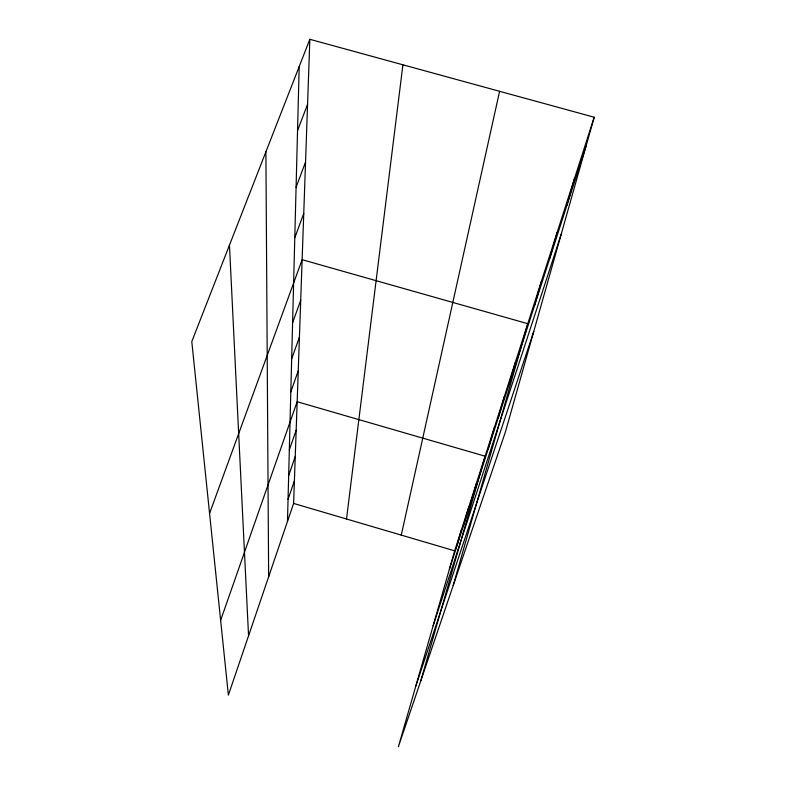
<?xml version="1.0" encoding="UTF-8"?>
<svg xmlns="http://www.w3.org/2000/svg" width="786" height="786" viewBox="0 0 786 786"><rect width="100%" height="100%" fill="white"/><g stroke="black" fill="none" stroke-linecap="round" stroke-linejoin="round"><path stroke-width="1.18" d="M287.48 521.442L299.191 66.564M309.841 39.3L191.794 341.576L228.372 695.119L293.61 503.433L309.841 39.3L594.206 117.232L505.378 432.064L398.394 746.7L454.672 550.829L594.206 117.232M346.518 519.006L402.913 64.806M401.273 535.119L499.601 91.304M566.873 205.47L574.556 178.294M508.974 384.737L515.587 361.56M453.208 585.482L527.77 323.694L302.138 259.694L209.567 513.415M534.559 305.518L541.672 280.494M549.778 258.398L557.166 232.332M455.998 548.766L461.441 529.803M463.111 526.718L468.721 507.157M470.804 502.902L476.601 482.702M420.913 680.47L485.119 456.204L297.167 401.734L220.63 620.331M488.214 448.993L494.394 427.407M498.118 418.339L504.504 395.977M449.386 569.221L586.209 145.597M433.135 625.784L561.175 234.326M415.814 686.09L533.743 331.535M288.049 499.365L294.406 480.816M288.668 475.589L295.251 456.47M289.327 449.906L296.175 430.188M290.82 391.85L298.248 370.815M291.665 358.868L299.427 337.115M292.598 322.751L300.714 300.232M294.789 237.716L303.75 213.487M296.086 187.215L305.548 162.034M297.55 130.555L307.562 104.371M293.61 503.433L454.672 550.829M229.453 245.144L248.553 635.825M265.894 151.816L268.635 576.806"/></g></svg>
